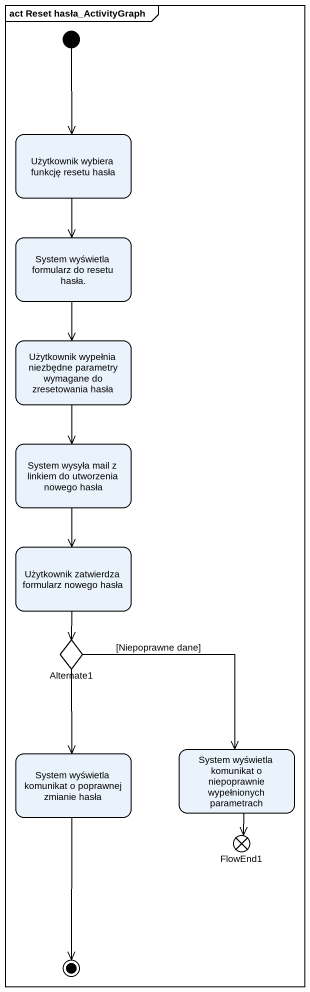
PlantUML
@startuml
mainframe act Reset hasła_ActivityGraph
hide empty description
state "Użytkownik wybiera funkcję resetu hasła" as Użytkownik_wybiera_funkcję
state "System wyświetla formularz do resetu hasła." as System_wyświetla_formularz
state "Użytkownik wypełnia niezbędne parametry wymagane do zresetowania hasła" as Użytkownik_wypełnia
state "System wysyła mail z linkiem do utworzenia nowego hasła" as System_wysyła_mail_z
state "Użytkownik zatwierdza formularz nowego hasła" as Użytkownik_zatwierdza
state Alternate1 <<choice>>
state "System wyświetla komunikat o poprawnej zmianie hasła" as System_wyświetla_komunikat
state "System wyświetla komunikat o niepoprawnie wypełnionych parametrach" as System_wyświetla_komunikat_2
state FlowEnd1 <<end>>
[*] --> Użytkownik_wybiera_funkcję
Użytkownik_wybiera_funkcję --> System_wyświetla_formularz
System_wyświetla_formularz --> Użytkownik_wypełnia
Użytkownik_wypełnia --> System_wysyła_mail_z
System_wysyła_mail_z --> Użytkownik_zatwierdza
Użytkownik_zatwierdza --> Alternate1
Alternate1 --> System_wyświetla_komunikat
Alternate1 --> System_wyświetla_komunikat_2 : [Niepoprawne dane]
System_wyświetla_komunikat_2 --> FlowEnd1
System_wyświetla_komunikat --> [*]
@enduml
